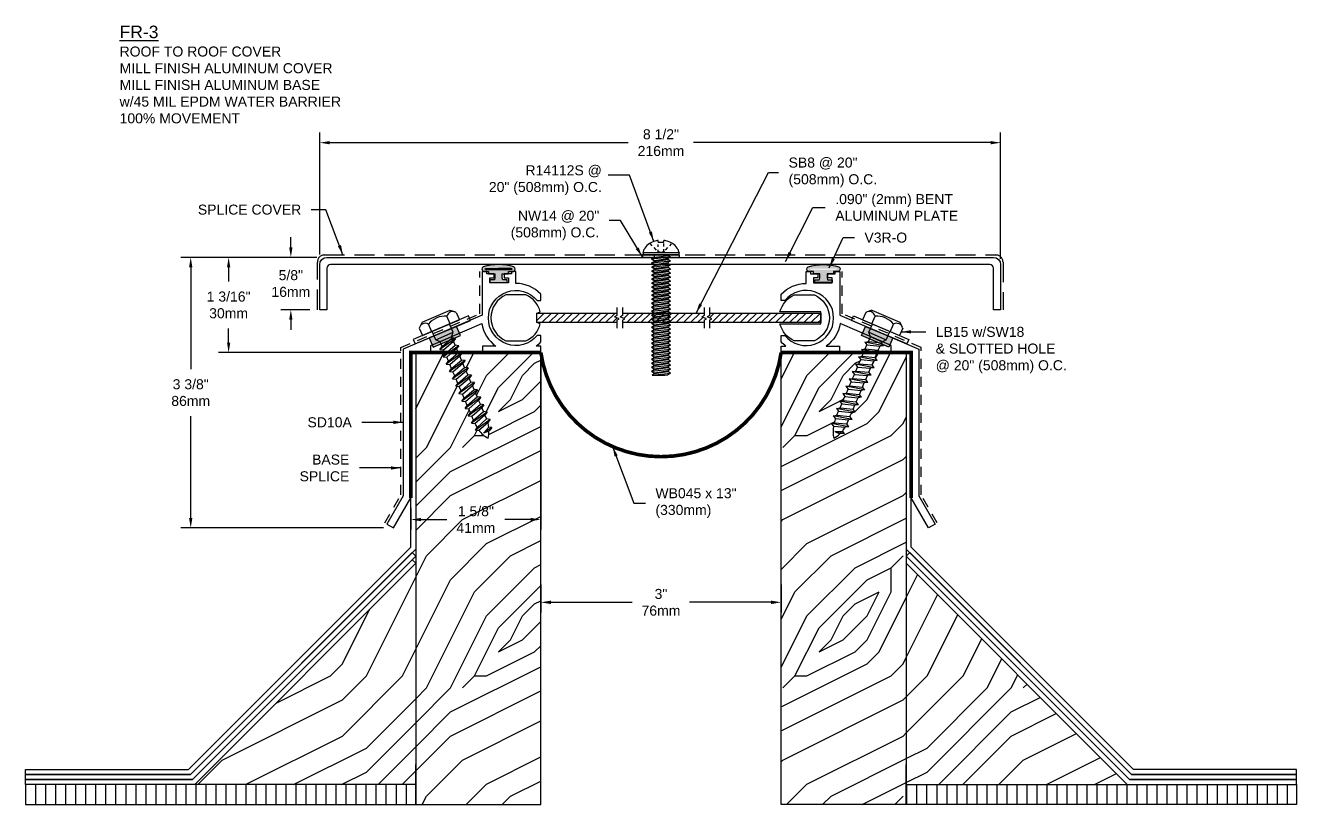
# Model space of a CAD drawing. Header units: inches. Extents: x 0.5 to 35.9, y 1.5 to 11.3.
# Drawn here: x 0.49 to 16.36, y 1.55 to 11.27 of the extents above; entities that cross this region are included whole.
import ezdxf

# ---------------------------------------------------------------- set-up
doc = ezdxf.new("R2010")
doc.units = ezdxf.units.IN
doc.header["$MEASUREMENT"] = 0
doc.linetypes.add('DASHED2', pattern=[0.375, 0.25, -0.125])
for name, color, linetype in [('ANCHORS', 4, 'Continuous'), ('CONDITIONS', 1, 'Continuous'), ('DIMENSIONS', 3, 'Continuous'), ('FILLERS', 2, 'Continuous'), ('METALS', 7, 'Continuous'), ('TEXT', 2, 'Continuous')]:
    doc.layers.add(name, color=color, linetype=linetype)
doc.styles.add('ARIAL', font='arial.ttf')
doc.dimstyles.new('Arial', dxfattribs={"dimtxt": 0.125, "dimasz": 0.125, "dimexe": 0.125, "dimexo": 0.125, "dimgap": 0.125, "dimtad": 0, "dimtih": 1, "dimtoh": 1, "dimdec": 4, "dimzin": 3, "dimdsep": 46, "dimlunit": 4, "dimtxsty": 'ARIAL', "dimcen": 0.125, "dimadec": 0, "dimazin": 0, "dimtfac": 1, "dimtdec": 4, "dimtofl": 0, "dimtmove": 0, "dimatfit": 3, "dimfxl": 0, "dimfrac": 2, "dimtolj": 1, "dimtzin": 0, "dimarcsym": 0})
pattern_1 = [(0, (0.1, 0.15), (3, 3), [0.15, -2.85]), (90, (1.3, 1.2), (-3, 3), [0.3, -2.7]), (45, (0.7, 0.9), (3e-16, 3), [0.2121, -0.6363, 0.2121, -0.4242, 1.485, -1.27294]), (45, (-0.05, 0), (3e-16, 3), [0.21213, -0.42426, 0.21213, -3.39412]), (45, (1, 0.3), (3e-16, 3), [0.2121, -4.0305]), (45, (1.3, 0.15), (3e-16, 3), [0.2121, -4.0305]), (45, (0.85, 0.45), (3e-16, 3), [0.2121, -4.0305]), (45, (0.7, 0.6), (3e-16, 3), [0.42426, -3.8184]), (45, (1.45, 2.85), (3e-16, 3), [0.4243, -3.8184]), (45, (0.4, 0.75), (3e-16, 3), [0.8485, -3.3941]), (45, (0.25, 0.9), (3e-16, 3), [0.8485, -3.3941]), (45, (2.2, 1.8), (3e-16, 3), [0.8485, -3.3941]), (45, (0.1, 1.2), (3e-16, 3), [0.6364, -3.60624]), (45, (-0.5, 1.65), (3e-16, 3), [0.6364, -3.60624]), (45, (-0.2, 1.35), (3e-16, 3), [0.6364, -3.60624]), (45, (1.75, 2.25), (3e-16, 3), [1.06066, -3.182]), (45, (1.45, 2.4), (3e-16, 3), [1.06066, -3.182]), (45, (1.75, 1.65), (3e-16, 3), [1.4849, -2.7577]), (26.565, (0.4, 0.45), (3, 1e-09), [0.3354, -6.3728]), (26.565, (1, 1.35), (3, 1e-09), [0.3354, -6.3728]), (26.565, (0.85, 1.05), (3, 1e-09), [0.3354, -6.3728]), (26.565, (0.25, 0.15), (3, 1e-09), [0.6708, -6.0374]), (26.565, (0.85, 1.5), (3, 1e-09), [1.00623, -5.702]), (26.565, (0.55, 1.65), (3, 1e-09), [1.34164, -5.36656]), (26.565, (0.25, 1.8), (3, 1e-09), [1.34164, -5.36656]), (26.565, (-0.2, 2.7), (3, 1e-09), [1.34164, -5.36656]), (26.565, (-0.2, 2.4), (3, 1e-09), [1.67705, -5.03115]), (26.565, (-0.05, 2.1), (3, 1e-09), [1.67705, -5.03115]), (63.435, (1, 0.9), (2e-10, 3), [0.3354, -6.3728]), (63.435, (0.55, 0.6), (2e-10, 3), [0.3354, -6.3728]), (63.435, (0.1, 0.15), (2e-10, 3), [0.6708, -6.0374]), (63.435, (1, 0.6), (2e-10, 3), [0.6708, -6.0374]), (63.435, (-0.2, 0), (2e-10, 3), [1.00623, -5.702]), (63.435, (-0.5, 0), (2e-10, 3), [1.34164, -5.36656]), (63.435, (2.2, 0.15), (2e-10, 3), [1.34164, -5.36656]), (63.435, (1.15, 0.45), (2e-10, 3), [1.34164, -5.36656]), (63.435, (1.75, 0.15), (2e-10, 3), [1.67705, -5.03115]), (63.435, (1.45, 0.3), (2e-10, 3), [1.67705, -5.03115])]
pattern_2 = [(0, (1.1, 0.15), (3, 3), [0.15, -2.85]), (90, (2.3, 1.2), (-3, 3), [0.3, -2.7]), (45, (1.7, 0.9), (3e-16, 3), [0.2121, -0.6363, 0.2121, -0.4242, 1.485, -1.27294]), (45, (0.95, 0), (3e-16, 3), [0.21213, -0.42426, 0.21213, -3.39412]), (45, (2, 0.3), (3e-16, 3), [0.21213, -4.0305]), (45, (2.3, 0.15), (3e-16, 3), [0.21213, -4.0305]), (45, (1.85, 0.45), (3e-16, 3), [0.21213, -4.0305]), (45, (1.7, 0.6), (3e-16, 3), [0.42426, -3.8184]), (45, (2.45, 2.85), (3e-16, 3), [0.42426, -3.8184]), (45, (1.4, 0.75), (3e-16, 3), [0.8485, -3.3941]), (45, (1.25, 0.9), (3e-16, 3), [0.8485, -3.3941]), (45, (3.2, 1.8), (3e-16, 3), [0.8485, -3.3941]), (45, (1.1, 1.2), (3e-16, 3), [0.6364, -3.60624]), (45, (0.5, 1.65), (3e-16, 3), [0.6364, -3.60624]), (45, (0.8, 1.35), (3e-16, 3), [0.6364, -3.60624]), (45, (2.75, 2.25), (3e-16, 3), [1.06066, -3.182]), (45, (2.45, 2.4), (3e-16, 3), [1.06066, -3.182]), (45, (2.75, 1.65), (3e-16, 3), [1.4849, -2.7577]), (26.565, (1.4, 0.45), (3, 1e-09), [0.3354, -6.3728]), (26.565, (2, 1.35), (3, 1e-09), [0.3354, -6.3728]), (26.565, (1.85, 1.05), (3, 1e-09), [0.3354, -6.3728]), (26.565, (1.25, 0.15), (3, 1e-09), [0.6708, -6.0374]), (26.565, (1.85, 1.5), (3, 1e-09), [1.00623, -5.70197]), (26.565, (1.55, 1.65), (3, 1e-09), [1.34164, -5.36656]), (26.565, (1.25, 1.8), (3, 1e-09), [1.34164, -5.36656]), (26.565, (0.8, 2.7), (3, 1e-09), [1.34164, -5.36656]), (26.565, (0.8, 2.4), (3, 1e-09), [1.67705, -5.03115]), (26.565, (0.95, 2.1), (3, 1e-09), [1.67705, -5.03115]), (63.435, (2, 0.9), (2e-10, 3), [0.3354, -6.3728]), (63.435, (1.55, 0.6), (2e-10, 3), [0.3354, -6.3728]), (63.435, (1.1, 0.15), (2e-10, 3), [0.6708, -6.0374]), (63.435, (2, 0.6), (2e-10, 3), [0.6708, -6.0374]), (63.435, (0.8, 0), (2e-10, 3), [1.00623, -5.70197]), (63.435, (0.5, 0), (2e-10, 3), [1.34164, -5.36656]), (63.435, (3.2, 0.15), (2e-10, 3), [1.34164, -5.36656]), (63.435, (2.15, 0.45), (2e-10, 3), [1.34164, -5.36656]), (63.435, (2.75, 0.15), (2e-10, 3), [1.67705, -5.03115]), (63.435, (2.45, 0.3), (2e-10, 3), [1.67705, -5.03115])]

# ---------------------------------------------------------------- blocks, each defined once
blk = doc.blocks.new('*D0')
at = {"layer": 'Defpoints', "color": 0}
for p in [(4.259, 8.374), (3.031, 7.186), (5.306, 7.186)]:
    blk.add_point(p, dxfattribs=at)
at = {"layer": 'DIMENSIONS', "color": 0, "lineweight": -2}
for p, q in [((4.134, 8.374), (2.906, 8.374)), ((3.031, 8.249), (3.031, 8.074)), ((3.031, 7.311), (3.031, 7.486)), ((5.181, 7.186), (2.906, 7.186))]:
    blk.add_line(p, q, dxfattribs=at)
at = {"layer": 'DIMENSIONS', "color": 0}
for points in [[(3.011, 8.249), (3.052, 8.249), (3.031, 8.374)], [(3.011, 7.311), (3.052, 7.311), (3.031, 7.186)]]:
    blk.add_solid(points, dxfattribs=at)
at = {"layer": 'DIMENSIONS', "color": 0, "insert": (3.031, 7.78), "char_height": 0.125, "attachment_point": 5, "style": 'ARIAL'}
blk.add_mtext('\\A1;1 3/16"\\P30mm', dxfattribs=at)
blk = doc.blocks.new('*D1')
at = {"layer": 'Defpoints', "color": 0}
for p in [(6.929, 7.186), (5.306, 5.374), (6.929, 5.103)]:
    blk.add_point(p, dxfattribs=at)
at = {"layer": 'DIMENSIONS', "color": 0, "lineweight": -2}
for p, q in [((6.929, 7.061), (6.929, 4.978)), ((5.306, 5.249), (5.306, 4.978)), ((5.431, 5.103), (5.757, 5.103)), ((6.804, 5.103), (6.478, 5.103))]:
    blk.add_line(p, q, dxfattribs=at)
at = {"layer": 'DIMENSIONS', "color": 0}
for points in [[(5.431, 5.123), (5.431, 5.082), (5.306, 5.103)], [(6.804, 5.123), (6.804, 5.082), (6.929, 5.103)]]:
    blk.add_solid(points, dxfattribs=at)
at = {"layer": 'DIMENSIONS', "color": 0, "insert": (6.118, 5.103), "char_height": 0.125, "attachment_point": 5, "style": 'ARIAL'}
blk.add_mtext('\\A1;1 5/8"\\P41mm', dxfattribs=at)
blk = doc.blocks.new('*D2')
at = {"layer": 'Defpoints', "color": 0}
for p in [(4.259, 8.374), (3.808, 7.721), (4.169, 7.721)]:
    blk.add_point(p, dxfattribs=at)
at = {"layer": 'DIMENSIONS', "color": 0, "lineweight": -2}
for p, q in [((3.808, 8.499), (3.808, 8.624)), ((4.134, 8.374), (3.683, 8.374)), ((4.044, 7.721), (3.683, 7.721)), ((3.808, 7.596), (3.808, 7.471))]:
    blk.add_line(p, q, dxfattribs=at)
at = {"layer": 'DIMENSIONS', "color": 0}
for points in [[(3.787, 8.499), (3.829, 8.499), (3.808, 8.374)], [(3.787, 7.596), (3.829, 7.596), (3.808, 7.721)]]:
    blk.add_solid(points, dxfattribs=at)
at = {"layer": 'DIMENSIONS', "color": 0, "insert": (3.808, 8.047), "char_height": 0.125, "attachment_point": 5, "style": 'ARIAL'}
blk.add_mtext('\\A1;5/8"\\P16mm', dxfattribs=at)
blk = doc.blocks.new('*D3')
at = {"layer": 'Defpoints', "color": 0}
for p in [(6.929, 4.418), (9.929, 4.418), (9.929, 4.07)]:
    blk.add_point(p, dxfattribs=at)
at = {"layer": 'DIMENSIONS', "color": 0, "lineweight": -2}
for p, q in [((6.929, 4.293), (6.929, 3.945)), ((9.929, 4.293), (9.929, 3.945)), ((7.054, 4.07), (8.071, 4.07)), ((9.804, 4.07), (8.787, 4.07))]:
    blk.add_line(p, q, dxfattribs=at)
at = {"layer": 'DIMENSIONS', "color": 0}
for points in [[(7.054, 4.091), (7.054, 4.049), (6.929, 4.07)], [(9.804, 4.091), (9.804, 4.049), (9.929, 4.07)]]:
    blk.add_solid(points, dxfattribs=at)
at = {"layer": 'DIMENSIONS', "color": 0, "insert": (8.429, 4.07), "char_height": 0.125, "attachment_point": 5, "style": 'ARIAL'}
blk.add_mtext('\\A1;3"\\P76mm', dxfattribs=at)
blk = doc.blocks.new('*D4')
at = {"layer": 'Defpoints', "color": 0}
for p in [(12.669, 9.805), (4.169, 8.284), (12.669, 8.23)]:
    blk.add_point(p, dxfattribs=at)
at = {"layer": 'DIMENSIONS', "color": 0, "lineweight": -2}
for p, q in [((4.169, 8.409), (4.169, 9.93)), ((12.669, 8.355), (12.669, 9.93)), ((4.294, 9.805), (8.021, 9.805)), ((12.544, 9.805), (8.837, 9.805))]:
    blk.add_line(p, q, dxfattribs=at)
at = {"layer": 'DIMENSIONS', "color": 0}
for points in [[(4.294, 9.825), (4.294, 9.784), (4.169, 9.805)], [(12.544, 9.825), (12.544, 9.784), (12.669, 9.805)]]:
    blk.add_solid(points, dxfattribs=at)
at = {"layer": 'DIMENSIONS', "color": 0, "insert": (8.429, 9.805), "char_height": 0.125, "attachment_point": 5, "style": 'ARIAL'}
blk.add_mtext('\\A1;8 1/2"\\P216mm', dxfattribs=at)
blk = doc.blocks.new('NW14')
blk.add_hatch(color=256).paths.add_polyline_path([(0.2325, -0.03), (0.2325, 0), (-0.2325, 0), (-0.2325, -0.03)])
blk.add_lwpolyline([(-0.2325, -0.03), (0.2325, -0.03), (0.2325, 0), (-0.2325, 0)], close=True)
blk = doc.blocks.new('LB15')
for p, q in [((-0.25, 0.102), (-0.25, 0)), ((-0.25, 0), (0.25, 0)), ((-0.19, 0.156), (-0.238, 0.116)), ((-0.19, 0.156), (0.19, 0.156)), ((-0.125, 0), (-0.125, 0.102)), ((-0.117, -0.112), (-0.117, 0)), ((0.117, -0.112), (0.117, 0)), ((0.125, 0), (0.125, 0.102)), ((0.19, 0.156), (0.238, 0.116)), ((0.25, 0.102), (0.25, 0)), ((-0.078, -0.158), (-0.117, -0.112)), ((-0.117, -0.112), (0.117, -0.112)), ((-0.078, -0.221), (-0.078, -0.158)), ((0.078, -0.158), (-0.078, -0.158)), ((0.078, -0.158), (0.117, -0.112)), ((0.078, -0.171), (0.078, -0.158)), ((0.117, -0.194), (-0.117, -0.244)), ((-0.117, -0.244), (-0.078, -0.221)), ((-0.117, -0.244), (-0.078, -0.266)), ((0.117, -0.294), (-0.117, -0.344)), ((-0.078, -0.221), (0.078, -0.171)), ((-0.078, -0.266), (0.078, -0.216)), ((-0.078, -0.321), (-0.078, -0.266)), ((-0.078, -0.321), (0.078, -0.271)), ((-0.078, -0.366), (0.078, -0.316)), ((0.117, -0.194), (0.078, -0.171)), ((0.117, -0.194), (0.078, -0.216)), ((0.078, -0.271), (0.078, -0.216)), ((0.117, -0.294), (0.078, -0.271)), ((0.117, -0.294), (0.078, -0.316)), ((0.078, -0.371), (0.078, -0.316)), ((-0.117, -0.344), (-0.078, -0.321)), ((-0.117, -0.344), (-0.078, -0.366)), ((0.117, -0.394), (-0.117, -0.444)), ((-0.117, -0.444), (-0.078, -0.421)), ((-0.117, -0.444), (-0.078, -0.466)), ((-0.078, -0.421), (-0.078, -0.366)), ((-0.078, -0.421), (0.078, -0.371)), ((-0.078, -0.466), (0.078, -0.416)), ((-0.078, -0.521), (-0.078, -0.466)), ((-0.078, -0.521), (0.078, -0.471)), ((0.117, -0.394), (0.078, -0.371)), ((0.117, -0.394), (0.078, -0.416)), ((0.078, -0.471), (0.078, -0.416)), ((0.117, -0.494), (0.078, -0.471)), ((0.117, -0.494), (-0.117, -0.544)), ((-0.117, -0.544), (-0.078, -0.521)), ((-0.117, -0.544), (-0.078, -0.566)), ((0.117, -0.594), (-0.117, -0.644)), ((-0.117, -0.644), (-0.078, -0.621)), ((-0.078, -0.566), (0.078, -0.516)), ((-0.078, -0.621), (-0.078, -0.566)), ((-0.078, -0.621), (0.078, -0.571)), ((-0.078, -0.666), (0.078, -0.616)), ((0.117, -0.494), (0.078, -0.516)), ((0.078, -0.571), (0.078, -0.516)), ((0.117, -0.594), (0.078, -0.571)), ((0.117, -0.594), (0.078, -0.616)), ((0.078, -0.671), (0.078, -0.616)), ((-0.117, -0.644), (-0.078, -0.666)), ((0.117, -0.694), (-0.117, -0.744)), ((-0.117, -0.744), (-0.078, -0.721)), ((-0.117, -0.744), (-0.078, -0.766)), ((-0.078, -0.721), (-0.078, -0.666)), ((-0.078, -0.721), (0.078, -0.671)), ((-0.078, -0.766), (0.078, -0.716)), ((-0.078, -0.821), (-0.078, -0.766)), ((-0.078, -0.821), (0.078, -0.771)), ((0.117, -0.694), (0.078, -0.671)), ((0.117, -0.694), (0.078, -0.716)), ((0.078, -0.771), (0.078, -0.716)), ((0.117, -0.794), (0.078, -0.771)), ((0.117, -0.794), (-0.117, -0.844)), ((-0.117, -0.844), (-0.078, -0.821)), ((-0.117, -0.844), (-0.078, -0.866)), ((0.117, -0.894), (-0.117, -0.944)), ((-0.117, -0.944), (-0.078, -0.921)), ((-0.117, -0.944), (-0.078, -0.966)), ((-0.078, -0.866), (0.078, -0.816)), ((-0.078, -0.921), (-0.078, -0.866)), ((-0.078, -0.921), (0.078, -0.871)), ((-0.078, -0.966), (0.078, -0.916)), ((0.117, -0.794), (0.078, -0.816)), ((0.078, -0.871), (0.078, -0.816)), ((0.117, -0.894), (0.078, -0.871)), ((0.117, -0.894), (0.078, -0.916)), ((0.078, -0.971), (0.078, -0.916)), ((0.117, -0.994), (-0.117, -1.044)), ((-0.117, -1.044), (-0.078, -1.021)), ((-0.117, -1.044), (-0.078, -1.066)), ((0.117, -1.094), (-0.117, -1.144)), ((-0.078, -1.021), (-0.078, -0.966)), ((-0.078, -1.021), (0.078, -0.971)), ((-0.078, -1.066), (0.078, -1.016)), ((-0.078, -1.121), (-0.078, -1.066)), ((-0.078, -1.121), (0.078, -1.071)), ((0.117, -0.994), (0.078, -0.971)), ((0.117, -0.994), (0.078, -1.016)), ((0.078, -1.071), (0.078, -1.016)), ((0.117, -1.094), (0.078, -1.071)), ((0.117, -1.094), (0.078, -1.116)), ((-0.117, -1.144), (-0.078, -1.121)), ((-0.117, -1.144), (-0.078, -1.166)), ((0.117, -1.194), (-0.117, -1.244)), ((-0.117, -1.244), (-0.078, -1.221)), ((-0.117, -1.244), (-0.078, -1.266)), ((-0.078, -1.166), (0.078, -1.116)), ((-0.078, -1.221), (-0.078, -1.166)), ((-0.078, -1.221), (0.078, -1.171)), ((-0.078, -1.266), (0.078, -1.216)), ((0.078, -1.171), (0.078, -1.116)), ((0.117, -1.194), (0.078, -1.171)), ((0.117, -1.194), (0.078, -1.216)), ((0.078, -1.266), (0.078, -1.216)), ((0.117, -1.294), (-0.105, -1.344)), ((-0.105, -1.344), (-0.074, -1.323)), ((-0.105, -1.344), (-0.066, -1.362)), ((-0.074, -1.323), (0.078, -1.271)), ((-0.066, -1.362), (0.075, -1.317)), ((-0.022, -1.418), (0.063, -1.374)), ((0.096, -1.393), (-0.022, -1.418)), ((-0.022, -1.418), (0.047, -1.42)), ((0.096, -1.393), (0.047, -1.42)), ((0.096, -1.393), (0.063, -1.374)), ((0.117, -1.294), (0.075, -1.317)), ((0.117, -1.294), (0.078, -1.271))]:
    blk.add_line(p, q)
for centre, radius, start, end in [((-0.188, 0.057), 0.077, 35.7751, 144.2249), ((0, -0.126), 0.26, 61.2813, 118.7187), ((0.187, 0.057), 0.077, 35.7751, 144.2249), ((0.311, -1.266), 0.389, 180, 188.3837), ((-0.311, -1.266), 0.389, 359.2771, 0), ((0.311, -1.266), 0.389, 194.3207, 216.9667), ((-0.311, -1.266), 0.389, 323.0333, 336.7752), ((-0.311, -1.266), 0.389, 343.9655, 352.4485)]:
    blk.add_arc(centre, radius, start, end)
blk = doc.blocks.new('*D11')
at = {"layer": 'Defpoints', "color": 0}
for p in [(4.259, 8.374), (2.558, 4.999), (5.089, 4.999)]:
    blk.add_point(p, dxfattribs=at)
at = {"layer": 'DIMENSIONS', "color": 0, "lineweight": -2}
for p, q in [((4.134, 8.374), (2.433, 8.374)), ((2.558, 8.249), (2.558, 6.98)), ((2.558, 5.124), (2.558, 6.392)), ((4.964, 4.999), (2.433, 4.999))]:
    blk.add_line(p, q, dxfattribs=at)
at = {"layer": 'DIMENSIONS', "color": 0}
for points in [[(2.537, 8.249), (2.579, 8.249), (2.558, 8.374)], [(2.537, 5.124), (2.579, 5.124), (2.558, 4.999)]]:
    blk.add_solid(points, dxfattribs=at)
at = {"layer": 'DIMENSIONS', "color": 0, "insert": (2.558, 6.686), "char_height": 0.125, "attachment_point": 5, "style": 'ARIAL'}
blk.add_mtext('\\A1;3 3/8"\\P86mm', dxfattribs=at)
blk = doc.blocks.new('SB8')
h = blk.add_hatch()
h.set_pattern_fill('ANSI31', color=256, scale=0.5, style=0)
h.paths.add_polyline_path([(10.933, 12.34), (10.933, 12.46), (9.547, 12.46), (9.547, 12.43), (9.518, 12.411), (9.576, 12.389), (9.547, 12.37), (9.547, 12.34)])
h.paths.add_polyline_path([(8.46, 12.46), (8.46, 12.43), (8.431, 12.411), (8.489, 12.389), (8.46, 12.37), (8.46, 12.34), (9.477, 12.34), (9.477, 12.37), (9.506, 12.389), (9.448, 12.411), (9.477, 12.43), (9.477, 12.46)])
h.paths.add_polyline_path([(8.361, 12.411), (8.39, 12.43), (8.39, 12.46), (7.391, 12.46), (7.391, 12.34), (8.39, 12.34), (8.39, 12.37), (8.419, 12.389)])
for p, q in [((8.39, 12.43), (8.361, 12.411)), ((8.419, 12.389), (8.361, 12.411)), ((8.39, 12.53), (8.39, 12.43)), ((8.39, 12.37), (8.419, 12.389)), ((8.46, 12.43), (8.431, 12.411)), ((8.489, 12.389), (8.431, 12.411)), ((8.46, 12.53), (8.46, 12.43)), ((8.46, 12.37), (8.489, 12.389)), ((9.477, 12.43), (9.448, 12.411)), ((9.506, 12.389), (9.448, 12.411)), ((9.477, 12.53), (9.477, 12.43)), ((9.477, 12.37), (9.506, 12.389)), ((9.547, 12.43), (9.518, 12.411)), ((9.576, 12.389), (9.518, 12.411)), ((9.547, 12.53), (9.547, 12.43)), ((9.547, 12.37), (9.576, 12.389)), ((8.39, 12.37), (8.39, 12.27)), ((8.46, 12.37), (8.46, 12.27)), ((9.477, 12.37), (9.477, 12.27)), ((9.547, 12.37), (9.547, 12.27))]:
    blk.add_line(p, q)
for points in [[(7.432, 12.474, 0.233897), (7.254, 12.686), (7.004, 12.686, 0.654654), (7.004, 12.113), (7.254, 12.113, 0.233897), (7.432, 12.325), (7.391, 12.34), (7.391, 12.46)], [(10.933, 12.474), (10.425, 12.474, -0.233897), (10.604, 12.686), (10.854, 12.686, -0.654654), (10.854, 12.113), (10.604, 12.113, -0.233897), (10.425, 12.325), (10.933, 12.325)]]:
    blk.add_lwpolyline(points, format="xyb", close=True)
for points in [[(7.391, 12.46), (8.39, 12.46)], [(8.46, 12.46), (9.477, 12.46)], [(9.547, 12.46), (10.933, 12.46), (10.933, 12.34), (9.547, 12.34)], [(8.39, 12.34), (7.391, 12.34)], [(9.477, 12.34), (8.46, 12.34)]]:
    blk.add_lwpolyline(points)
blk = doc.blocks.new('V3RforCM')
h = blk.add_hatch(color=256)
h.paths.add_polyline_path([(6.209, 8.255, 0.579646), (6.213, 8.198), (6.276, 8.198), (6.276, 8.167), (6.355, 8.167), (6.355, 8.12), (6.349, 8.094), (6.294, 8.094), (6.294, 8.059), (6.509, 8.059), (6.509, 8.094), (6.454, 8.094), (6.448, 8.12), (6.448, 8.167), (6.526, 8.167), (6.526, 8.198), (6.59, 8.198, 0.579646), (6.594, 8.255, 0.144656)])
edge = h.paths.add_edge_path(flags=16)
edge.add_spline(control_points=[(6.246, 8.22), (6.245, 8.22), (6.2, 8.241), (6.298, 8.232), (6.401, 8.233)], knot_values=[0.028497, 0.028497, 0.028497, 0.028497, 0.032831, 0.201023, 0.201023, 0.201023, 0.201023], degree=3, periodic=0)
edge.add_spline(control_points=[(6.401, 8.233), (6.505, 8.232), (6.603, 8.241), (6.558, 8.22), (6.557, 8.22)], knot_values=[0.028497, 0.028497, 0.028497, 0.028497, 0.196688, 0.201023, 0.201023, 0.201023, 0.201023], degree=3, periodic=0)
edge.add_line((6.557, 8.22), (6.246, 8.22))
blk.add_lwpolyline([(6.594, 8.255, 0.144656), (6.209, 8.255, 0.579646), (6.213, 8.198), (6.276, 8.198), (6.276, 8.167), (6.355, 8.167), (6.355, 8.12), (6.349, 8.094), (6.294, 8.094), (6.294, 8.059), (6.509, 8.059), (6.509, 8.094), (6.454, 8.094), (6.448, 8.12), (6.448, 8.167), (6.526, 8.167), (6.526, 8.198), (6.59, 8.198, 0.579646)], format="xyb", close=True)
blk = doc.blocks.new('R14112')
for p, q in [((-0.034, 0.161), (-0.034, 0.182)), ((-0.034, 0.161), (0.034, 0.161)), ((0.034, 0.161), (0.034, 0.182)), ((-0.226, 0.031), (0.226, 0.031)), ((-0.226, 0.031), (-0.22, 0)), ((-0.22, 0), (0.22, 0)), ((-0.109, 0.116), (-0.133, 0.141)), ((-0.057, 0.062), (-0.086, 0.092)), ((-0.085, 0), (-0.085, -0.03)), ((-0.034, 0.038), (-0.042, 0.046)), ((-0.034, 0.103), (-0.034, 0.131)), ((-0.034, 0.038), (-0.034, 0.065)), ((-0.034, 0.038), (-0.01, 0.038)), ((0.01, 0.038), (0.034, 0.038)), ((0.034, 0.106), (0.034, 0.142)), ((0.034, 0.038), (0.034, 0.073)), ((0.034, 0.038), (0.042, 0.046)), ((0.057, 0.062), (0.086, 0.092)), ((0.085, 0), (0.085, -0.005)), ((0.109, 0.116), (0.133, 0.141)), ((0.226, 0.031), (0.22, 0)), ((-0.119, -0.05), (0.119, -0.025)), ((-0.119, -0.05), (-0.085, -0.03)), ((-0.119, -0.05), (-0.085, -0.07)), ((-0.119, -0.1), (0.119, -0.075)), ((-0.119, -0.1), (-0.085, -0.08)), ((-0.119, -0.1), (-0.085, -0.12)), ((-0.119, -0.15), (0.119, -0.125)), ((-0.119, -0.15), (-0.085, -0.13)), ((-0.119, -0.15), (-0.085, -0.17)), ((-0.085, -0.03), (0.085, -0.005)), ((-0.085, -0.07), (0.085, -0.045)), ((-0.085, -0.08), (0.085, -0.055)), ((-0.085, -0.07), (-0.085, -0.08)), ((-0.085, -0.12), (0.085, -0.095)), ((-0.085, -0.13), (0.085, -0.105)), ((-0.085, -0.12), (-0.085, -0.13)), ((-0.085, -0.17), (0.085, -0.145)), ((-0.085, -0.18), (0.085, -0.155)), ((0.119, -0.025), (0.085, -0.005)), ((0.119, -0.025), (0.085, -0.045)), ((0.085, -0.045), (0.085, -0.055)), ((0.119, -0.075), (0.085, -0.055)), ((0.119, -0.075), (0.085, -0.095)), ((0.085, -0.095), (0.085, -0.105)), ((0.119, -0.125), (0.085, -0.105)), ((0.119, -0.125), (0.085, -0.145)), ((0.085, -0.145), (0.085, -0.155)), ((0.119, -0.175), (0.085, -0.155)), ((-0.119, -0.2), (0.119, -0.175)), ((-0.119, -0.2), (-0.085, -0.18)), ((-0.119, -0.2), (-0.085, -0.22)), ((-0.119, -0.25), (0.119, -0.225)), ((-0.119, -0.25), (-0.085, -0.23)), ((-0.119, -0.25), (-0.085, -0.27)), ((-0.119, -0.3), (0.119, -0.275)), ((-0.119, -0.3), (-0.085, -0.28)), ((-0.119, -0.3), (-0.085, -0.32)), ((-0.085, -0.17), (-0.085, -0.18)), ((-0.085, -0.22), (0.085, -0.195)), ((-0.085, -0.23), (0.085, -0.205)), ((-0.085, -0.22), (-0.085, -0.23)), ((-0.085, -0.27), (0.085, -0.245)), ((-0.085, -0.28), (0.085, -0.255)), ((-0.085, -0.27), (-0.085, -0.28)), ((-0.085, -0.32), (0.085, -0.295)), ((-0.085, -0.33), (0.085, -0.305)), ((0.119, -0.175), (0.085, -0.195)), ((0.085, -0.195), (0.085, -0.205)), ((0.119, -0.225), (0.085, -0.205)), ((0.119, -0.225), (0.085, -0.245)), ((0.085, -0.245), (0.085, -0.255)), ((0.119, -0.275), (0.085, -0.255)), ((0.119, -0.275), (0.085, -0.295)), ((0.085, -0.295), (0.085, -0.305)), ((0.119, -0.325), (0.085, -0.305)), ((-0.119, -0.35), (0.119, -0.325)), ((-0.119, -0.35), (-0.085, -0.33)), ((-0.119, -0.35), (-0.085, -0.37)), ((-0.119, -0.4), (0.119, -0.375)), ((-0.119, -0.4), (-0.085, -0.38)), ((-0.119, -0.4), (-0.085, -0.42)), ((-0.119, -0.45), (0.119, -0.425)), ((-0.119, -0.45), (-0.085, -0.43)), ((-0.119, -0.45), (-0.085, -0.47)), ((-0.119, -0.5), (0.119, -0.475)), ((-0.085, -0.32), (-0.085, -0.33)), ((-0.085, -0.37), (0.085, -0.345)), ((-0.085, -0.38), (0.085, -0.355)), ((-0.085, -0.37), (-0.085, -0.38)), ((-0.085, -0.42), (0.085, -0.395)), ((-0.085, -0.43), (0.085, -0.405)), ((-0.085, -0.42), (-0.085, -0.43)), ((-0.085, -0.47), (0.085, -0.445)), ((-0.085, -0.48), (0.085, -0.455)), ((-0.085, -0.47), (-0.085, -0.48)), ((0.119, -0.325), (0.085, -0.345)), ((0.085, -0.345), (0.085, -0.355)), ((0.119, -0.375), (0.085, -0.355)), ((0.119, -0.375), (0.085, -0.395)), ((0.085, -0.395), (0.085, -0.405)), ((0.119, -0.425), (0.085, -0.405)), ((0.119, -0.425), (0.085, -0.445)), ((0.085, -0.445), (0.085, -0.455)), ((0.119, -0.475), (0.085, -0.455)), ((0.119, -0.475), (0.085, -0.495)), ((-0.119, -0.5), (-0.085, -0.48)), ((-0.119, -0.5), (-0.085, -0.52)), ((-0.119, -0.55), (0.119, -0.525)), ((-0.119, -0.55), (-0.085, -0.53)), ((-0.119, -0.55), (-0.085, -0.57)), ((-0.119, -0.6), (0.119, -0.575)), ((-0.119, -0.6), (-0.085, -0.58)), ((-0.119, -0.6), (-0.085, -0.62)), ((-0.119, -0.65), (0.119, -0.625)), ((-0.119, -0.65), (-0.085, -0.63)), ((-0.085, -0.52), (0.085, -0.495)), ((-0.085, -0.53), (0.085, -0.505)), ((-0.085, -0.52), (-0.085, -0.53)), ((-0.085, -0.57), (0.085, -0.545)), ((-0.085, -0.58), (0.085, -0.555)), ((-0.085, -0.57), (-0.085, -0.58)), ((-0.085, -0.62), (0.085, -0.595)), ((-0.085, -0.63), (0.085, -0.605)), ((-0.085, -0.62), (-0.085, -0.63)), ((0.085, -0.495), (0.085, -0.505)), ((0.119, -0.525), (0.085, -0.505)), ((0.119, -0.525), (0.085, -0.545)), ((0.085, -0.545), (0.085, -0.555)), ((0.119, -0.575), (0.085, -0.555)), ((0.119, -0.575), (0.085, -0.595)), ((0.085, -0.595), (0.085, -0.605)), ((0.119, -0.625), (0.085, -0.605)), ((0.119, -0.625), (0.085, -0.645)), ((-0.119, -0.65), (-0.085, -0.67)), ((-0.119, -0.7), (0.119, -0.675)), ((-0.119, -0.7), (-0.085, -0.68)), ((-0.119, -0.7), (-0.085, -0.72)), ((-0.119, -0.75), (0.119, -0.725)), ((-0.119, -0.75), (-0.085, -0.73)), ((-0.119, -0.75), (-0.085, -0.77)), ((-0.119, -0.8), (0.119, -0.775)), ((-0.119, -0.8), (-0.085, -0.78)), ((-0.085, -0.67), (0.085, -0.645)), ((-0.085, -0.68), (0.085, -0.655)), ((-0.085, -0.67), (-0.085, -0.68)), ((-0.085, -0.72), (0.085, -0.695)), ((-0.085, -0.73), (0.085, -0.705)), ((-0.085, -0.72), (-0.085, -0.73)), ((-0.085, -0.77), (0.085, -0.745)), ((-0.085, -0.78), (0.085, -0.755)), ((-0.085, -0.77), (-0.085, -0.78)), ((0.085, -0.645), (0.085, -0.655)), ((0.119, -0.675), (0.085, -0.655)), ((0.119, -0.675), (0.085, -0.695)), ((0.085, -0.695), (0.085, -0.705)), ((0.119, -0.725), (0.085, -0.705)), ((0.119, -0.725), (0.085, -0.745)), ((0.085, -0.745), (0.085, -0.755)), ((0.119, -0.775), (0.085, -0.755)), ((0.119, -0.775), (0.085, -0.795)), ((-0.119, -0.8), (-0.085, -0.82)), ((-0.119, -0.85), (0.119, -0.825)), ((-0.119, -0.85), (-0.085, -0.83)), ((-0.119, -0.85), (-0.085, -0.87)), ((-0.119, -0.9), (0.119, -0.875)), ((-0.119, -0.9), (-0.085, -0.88)), ((-0.119, -0.9), (-0.085, -0.92)), ((-0.119, -0.95), (0.119, -0.925)), ((-0.119, -0.95), (-0.085, -0.93)), ((-0.119, -0.95), (-0.085, -0.97)), ((-0.085, -0.82), (0.085, -0.795)), ((-0.085, -0.83), (0.085, -0.805)), ((-0.085, -0.82), (-0.085, -0.83)), ((-0.085, -0.87), (0.085, -0.845)), ((-0.085, -0.88), (0.085, -0.855)), ((-0.085, -0.87), (-0.085, -0.88)), ((-0.085, -0.92), (0.085, -0.895)), ((-0.085, -0.93), (0.085, -0.905)), ((-0.085, -0.92), (-0.085, -0.93)), ((-0.085, -0.97), (0.085, -0.945)), ((0.085, -0.795), (0.085, -0.805)), ((0.119, -0.825), (0.085, -0.805)), ((0.119, -0.825), (0.085, -0.845)), ((0.085, -0.845), (0.085, -0.855)), ((0.119, -0.875), (0.085, -0.855)), ((0.119, -0.875), (0.085, -0.895)), ((0.085, -0.895), (0.085, -0.905)), ((0.119, -0.925), (0.085, -0.905)), ((0.119, -0.925), (0.085, -0.945)), ((0.085, -0.945), (0.085, -0.955)), ((-0.119, -1), (0.119, -0.975)), ((-0.119, -1), (-0.085, -0.98)), ((-0.119, -1), (-0.085, -1.02)), ((-0.119, -1.05), (0.119, -1.025)), ((-0.119, -1.05), (-0.085, -1.03)), ((-0.119, -1.05), (-0.085, -1.07)), ((-0.119, -1.1), (0.119, -1.075)), ((-0.119, -1.1), (-0.085, -1.08)), ((-0.119, -1.1), (-0.085, -1.12)), ((-0.085, -0.98), (0.085, -0.955)), ((-0.085, -0.97), (-0.085, -0.98)), ((-0.085, -1.02), (0.085, -0.995)), ((-0.085, -1.03), (0.085, -1.005)), ((-0.085, -1.02), (-0.085, -1.03)), ((-0.085, -1.07), (0.085, -1.045)), ((-0.085, -1.08), (0.085, -1.055)), ((-0.085, -1.07), (-0.085, -1.08)), ((-0.085, -1.12), (0.085, -1.095)), ((-0.085, -1.13), (0.085, -1.105)), ((0.119, -0.975), (0.085, -0.955)), ((0.119, -0.975), (0.085, -0.995)), ((0.085, -0.995), (0.085, -1.005)), ((0.119, -1.025), (0.085, -1.005)), ((0.119, -1.025), (0.085, -1.045)), ((0.085, -1.045), (0.085, -1.055)), ((0.119, -1.075), (0.085, -1.055)), ((0.119, -1.075), (0.085, -1.095)), ((0.085, -1.095), (0.085, -1.105)), ((0.119, -1.125), (0.085, -1.105)), ((-0.119, -1.15), (0.119, -1.125)), ((-0.119, -1.15), (-0.085, -1.13)), ((-0.119, -1.15), (-0.085, -1.17)), ((-0.119, -1.2), (0.119, -1.175)), ((-0.119, -1.2), (-0.085, -1.18)), ((-0.119, -1.2), (-0.085, -1.22)), ((-0.119, -1.25), (0.119, -1.225)), ((-0.119, -1.25), (-0.085, -1.23)), ((-0.119, -1.25), (-0.085, -1.27)), ((-0.085, -1.12), (-0.085, -1.13)), ((-0.085, -1.17), (0.085, -1.145)), ((-0.085, -1.18), (0.085, -1.155)), ((-0.085, -1.17), (-0.085, -1.18)), ((-0.085, -1.22), (0.085, -1.195)), ((-0.085, -1.23), (0.085, -1.205)), ((-0.085, -1.22), (-0.085, -1.23)), ((-0.085, -1.27), (0.085, -1.245)), ((-0.085, -1.28), (0.085, -1.255)), ((0.119, -1.125), (0.085, -1.145)), ((0.085, -1.145), (0.085, -1.155)), ((0.119, -1.175), (0.085, -1.155)), ((0.119, -1.175), (0.085, -1.195)), ((0.085, -1.195), (0.085, -1.205)), ((0.119, -1.225), (0.085, -1.205)), ((0.119, -1.225), (0.085, -1.245)), ((0.085, -1.245), (0.085, -1.255)), ((0.119, -1.275), (0.085, -1.255)), ((-0.119, -1.3), (0.119, -1.275)), ((-0.119, -1.3), (-0.085, -1.28)), ((-0.119, -1.3), (-0.085, -1.32)), ((-0.119, -1.35), (0.119, -1.325)), ((-0.119, -1.35), (-0.085, -1.33)), ((-0.119, -1.35), (-0.085, -1.37)), ((-0.119, -1.4), (0.119, -1.375)), ((-0.119, -1.4), (-0.085, -1.38)), ((-0.119, -1.4), (-0.085, -1.42)), ((-0.119, -1.45), (0.119, -1.425)), ((-0.085, -1.27), (-0.085, -1.28)), ((-0.085, -1.32), (0.085, -1.295)), ((-0.085, -1.33), (0.085, -1.305)), ((-0.085, -1.32), (-0.085, -1.33)), ((-0.085, -1.37), (0.085, -1.345)), ((-0.085, -1.38), (0.085, -1.355)), ((-0.085, -1.37), (-0.085, -1.38)), ((-0.085, -1.42), (0.085, -1.395)), ((-0.085, -1.43), (0.085, -1.405)), ((-0.085, -1.42), (-0.085, -1.43)), ((0.119, -1.275), (0.085, -1.295)), ((0.085, -1.295), (0.085, -1.305)), ((0.119, -1.325), (0.085, -1.305)), ((0.119, -1.325), (0.085, -1.345)), ((0.085, -1.345), (0.085, -1.355)), ((0.119, -1.375), (0.085, -1.355)), ((0.119, -1.375), (0.085, -1.395)), ((0.085, -1.395), (0.085, -1.405)), ((0.119, -1.425), (0.085, -1.405)), ((0.119, -1.425), (0.085, -1.445)), ((-0.119, -1.45), (-0.085, -1.43)), ((-0.119, -1.45), (-0.085, -1.47)), ((-0.11, -1.5), (0.119, -1.475)), ((-0.11, -1.5), (-0.085, -1.48)), ((-0.11, -1.5), (0.048, -1.5)), ((-0.085, -1.47), (0.085, -1.445)), ((-0.085, -1.48), (0.085, -1.455)), ((-0.085, -1.47), (-0.085, -1.48)), ((0.048, -1.5), (0.085, -1.495)), ((0.085, -1.445), (0.085, -1.455)), ((0.119, -1.475), (0.085, -1.455)), ((0.119, -1.475), (0.085, -1.495))]:
    blk.add_line(p, q)
for centre, radius, start, end in [((-0.016, -0.051), 0.232, 108.4084, 128.7816), ((0, -0.1), 0.284, 96.8718, 108.4084), ((0, -0.1), 0.284, 71.5916, 83.1282), ((0.016, -0.051), 0.232, 51.2184, 71.5916), ((-0.08, 0), 0.149, 152.7282, 167.9922), ((-0.041, -0.02), 0.192, 128.7816, 152.7282), ((0.041, -0.02), 0.192, 27.2718, 51.2184), ((0.08, 0), 0.149, 12.0078, 27.2718)]:
    blk.add_arc(centre, radius, start, end)
blk = doc.blocks.new('SD10A')
blk.add_lwpolyline([(1.046, 13.97), (1.046, 14.001), (0.991, 14.001), (0.991, 13.454), (0.005, 13.033), (0.005, 11.202), (-0.199, 10.848), (-0.117, 10.801), (0.099, 11.176), (0.099, 12.989), (0.349, 12.989), (0.349, 13.078), (0.986, 13.35, 0.199618), (1.161, 13.069), (0.992, 13.069), (0.992, 12.989), (1.722, 12.989), (1.722, 13.069), (1.662, 13.069, 0.046772), (1.722, 13.122), (1.722, 13.202), (1.677, 13.202, -2.798648), (1.677, 13.638), (1.722, 13.638), (1.722, 13.718, 0.204293), (1.411, 13.851), (1.411, 14.001), (1.356, 14.001), (1.356, 13.97), (1.264, 13.97), (1.264, 13.923), (1.319, 13.923), (1.319, 13.861), (1.084, 13.861), (1.084, 13.923), (1.139, 13.923), (1.139, 13.97)], format="xyb", close=True)

msp = doc.modelspace()

# ---------------------------------------------------------------- hatches: boundary and pattern name
at = {"layer": 'CONDITIONS'}
h = msp.add_hatch(dxfattribs=at)
h.set_pattern_fill('WOODFACE', color=256, scale=3, style=0)
h.set_pattern_definition(pattern_1)
h.paths.add_polyline_path([(6.92928, 7.16689, -0.00482274), (6.92928, 7.18619), (5.9489, 7.18619), (5.91703, 7.1437), (5.93858, 7.09322), (5.98336, 7.08782), (5.9563, 7.05174), (5.97785, 7.00125), (6.02263, 6.99585), (5.99556, 6.95977), (6.01712, 6.90928), (6.0619, 6.90388), (6.03483, 6.8678), (6.05639, 6.81732), (6.10117, 6.81191), (6.0741, 6.77583), (6.09566, 6.72535), (6.14044, 6.71995), (6.11337, 6.68387), (6.13492, 6.63338), (6.1797, 6.62798), (6.15264, 6.5919), (6.17419, 6.54141), (6.21897, 6.53601), (6.1919, 6.49993), (6.21346, 6.44945), (6.25824, 6.44404), (6.23117, 6.40796), (6.25274, 6.35746), (6.29751, 6.35208), (6.26777, 6.31368, -0.03703098), (6.27906, 6.25731), (6.3171, 6.25272), (6.28203, 6.20866, -0.06003224), (6.27074, 6.11635, -0.09913477), (6.15596, 6.21695), (6.11297, 6.21892), (6.13318, 6.25014, -0.03659691), (6.10711, 6.30062), (6.06233, 6.30603), (6.08939, 6.34211), (6.06784, 6.39259), (6.02306, 6.39799), (6.05013, 6.43407), (6.02857, 6.48456), (5.98379, 6.48996), (6.01086, 6.52604), (5.9893, 6.57653), (5.94452, 6.58193), (5.97159, 6.61801), (5.95003, 6.66849), (5.90525, 6.6739), (5.93232, 6.70998), (5.91077, 6.76046), (5.86599, 6.76586), (5.89305, 6.80194), (5.8715, 6.85243), (5.82672, 6.85783), (5.85379, 6.89391), (5.83223, 6.9444), (5.78745, 6.9498), (5.81452, 6.98588), (5.79296, 7.03636), (5.74818, 7.04177), (5.77525, 7.07785), (5.75369, 7.12833), (5.70891, 7.13373), (5.73598, 7.16981), (5.72899, 7.18619), (5.36778, 7.18619), (5.36778, 4.73388), (5.36778, 1.54691), (6.92928, 1.54691)])
h.paths.add_polyline_path([(5.85018, 5.30186), (6.38437, 5.30186), (6.38437, 4.90339), (5.85018, 4.90339)], flags=24)
h = msp.add_hatch(dxfattribs=at)
h.set_pattern_fill('WOODFACE', color=256, scale=3, style=0)
h.set_pattern_definition(pattern_2)
h.paths.add_polyline_path([(11.49078, 7.18619), (11.30328, 7.18619), (11.16442, 7.18619), (11.16927, 7.17972), (11.12449, 7.17432), (11.10293, 7.12383), (11.13, 7.08775), (11.08522, 7.08235), (11.06366, 7.03186), (11.09073, 6.99578), (11.04595, 6.99038), (11.0244, 6.9399), (11.05147, 6.90382), (11.00668, 6.89841), (10.98513, 6.84793), (11.0122, 6.81185), (10.96742, 6.80645), (10.94586, 6.75596), (10.97293, 6.71988), (10.92815, 6.71448), (10.90659, 6.66399), (10.93366, 6.62791), (10.88888, 6.62251), (10.86732, 6.57203), (10.89439, 6.53595), (10.84961, 6.53054), (10.82806, 6.48006), (10.85513, 6.44398), (10.81034, 6.43858), (10.78879, 6.38809), (10.81586, 6.35201), (10.77108, 6.34661), (10.74951, 6.2961), (10.77659, 6.26004), (10.72829, 6.25497, -0.03703098), (10.69538, 6.20783), (10.71838, 6.17718), (10.6623, 6.17204, -0.06003224), (10.58782, 6.11635, -0.09913477), (10.5811, 6.26883), (10.55278, 6.30124), (10.58931, 6.30823, -0.03659691), (10.60774, 6.36198), (10.58067, 6.39806), (10.62546, 6.40346), (10.64701, 6.45395), (10.61994, 6.49003), (10.66472, 6.49543), (10.68628, 6.54592), (10.65921, 6.582), (10.70399, 6.5874), (10.72555, 6.63788), (10.69848, 6.67396), (10.74326, 6.67937), (10.76482, 6.72985), (10.73775, 6.76593), (10.78253, 6.77133), (10.80408, 6.82182), (10.77701, 6.8579), (10.8218, 6.8633), (10.84335, 6.91379), (10.81628, 6.94987), (10.86106, 6.95527), (10.88262, 7.00575), (10.85555, 7.04183), (10.90033, 7.04724), (10.92189, 7.09772), (10.89482, 7.1338), (10.9396, 7.1392), (10.95966, 7.18619), (9.92928, 7.18619, -0.00482274), (9.92928, 7.16689), (9.92928, 1.54691), (11.49078, 1.54691), (11.49078, 2.04691)])
h.paths.add_polyline_path([(8.81093, 5.52607), (9.97311, 5.52607), (9.97311, 5.09084), (8.81093, 5.09084)], flags=9)
h = msp.add_hatch(dxfattribs=at)
h.set_pattern_fill('WOODFACE', color=256, scale=3, style=0)
h.set_pattern_definition(pattern_1)
h.paths.add_polyline_path([(5.36778, 1.79691), (5.36778, 2.04691), (5.36778, 4.55711), (2.60758, 1.79691)])
h = msp.add_hatch(dxfattribs=at)
h.set_pattern_fill('WOODFACE', color=256, scale=3, style=0)
h.set_pattern_definition(pattern_2)
h.paths.add_polyline_path([(11.49078, 1.79691), (14.25097, 1.79691), (11.49078, 4.55711)])
h = msp.add_hatch(dxfattribs=at)
h.set_pattern_fill('ANSI31', color=256, angle=45, style=0)
h.set_pattern_definition([(90, (-0.5, 0), (-0.125, 3e-17), [])])
h.paths.add_polyline_path([(5.36778, 1.54691), (5.36778, 1.79691), (0.49437, 1.79691), (0.49437, 1.54691)])
h = msp.add_hatch(dxfattribs=at)
h.set_pattern_fill('ANSI31', color=256, angle=45, style=0)
h.set_pattern_definition([(90, (0.5, 0), (-0.125, 3e-17), [])])
h.paths.add_polyline_path([(16.36419, 1.54691), (16.36419, 1.79691), (14.25097, 1.79691), (11.49078, 1.79691), (11.49078, 1.54691)])
at = {"layer": 'METALS'}
for points in [[(5.5354, 7.36815), (5.58449, 7.25319), (5.92424, 7.39826), (5.87515, 7.51322)], [(10.9834, 7.51322), (10.93432, 7.39826), (11.27407, 7.25319), (11.32315, 7.36815)]]:
    msp.add_hatch(color=256, dxfattribs=at).paths.add_polyline_path(points)

# ---------------------------------------------------------------- linework, layer by layer
msp.add_lwpolyline([(6.22877, 8.26069), (6.22877, 8.26069)], close=True)
msp.add_lwpolyline([(6.55686, 8.21973), (6.2461, 8.21973)])
for points in [[(6.24623, 8.21973), (6.24502, 8.22026), (6.19984, 8.24122), (6.29768, 8.2318), (6.40148, 8.23318)], [(6.55673, 8.21973), (6.55794, 8.22026), (6.60313, 8.24122), (6.50529, 8.2318), (6.40148, 8.23318)]]:
    msp.add_open_spline(points, degree=3, knots=[0.028497002, 0.028497002, 0.028497002, 0.028497002, 0.032831271, 0.201022603, 0.201022603, 0.201022603, 0.201022603])
at = {"layer": 'CONDITIONS'}
for p, q in [((5.32358, 4.6013), (5.36778, 4.55711)), ((0.49437, 1.92191), (0.49437, 1.98441)), ((5.36778, 1.54691), (5.36778, 2.04691)), ((11.49078, 1.54691), (11.49078, 2.04691))]:
    msp.add_line(p, q, dxfattribs=at)
for points in [[(5.36778, 4.73388), (2.5558, 1.92191), (0.49437, 1.92191), (0.49437, 1.98441), (2.52991, 1.98441), (5.30603, 4.75977), (5.30603, 7.18619), (5.36778, 7.18619)], [(6.92928, 1.54691), (6.92928, 7.18619), (5.36778, 7.18619), (5.36778, 1.54691)], [(9.92928, 1.54691), (9.92928, 7.18619), (11.49078, 7.18619), (11.49078, 1.54691)], [(11.49078, 4.73388), (14.30275, 1.92191), (16.36419, 1.92191), (16.36419, 1.98441), (14.32864, 1.98441), (11.55253, 4.75977), (11.55253, 7.18619), (11.49078, 7.18619)], [(5.32358, 4.68969), (5.36778, 4.6455), (2.58169, 1.85941), (0.49437, 1.85941), (0.49437, 1.92191), (2.5558, 1.92191)], [(11.53497, 4.68969), (11.49078, 4.6455), (14.27686, 1.85941), (16.36419, 1.85941), (16.36419, 1.92191), (14.30275, 1.92191)]]:
    msp.add_lwpolyline(points, close=True, dxfattribs=at)
for points in [[(5.36778, 4.55711), (2.60758, 1.79691), (0.49437, 1.79691), (0.49437, 1.85941), (2.58169, 1.85941), (5.32358, 4.6013)], [(11.49078, 4.55711), (14.25097, 1.79691), (16.36419, 1.79691), (16.36419, 1.85941), (14.27686, 1.85941), (11.53497, 4.6013)], [(5.36778, 1.79691), (0.49437, 1.79691), (0.49437, 1.54691), (5.36778, 1.54691)], [(11.49078, 1.79691), (16.36419, 1.79691), (16.36419, 1.54691), (11.49078, 1.54691)]]:
    msp.add_lwpolyline(points, dxfattribs=at)
at = {"layer": 'FILLERS'}
msp.add_lwpolyline([(5.30603, 5.37369, 0.045, 0.045, 0), (5.30603, 7.18619, 0.045, 0.045, 0), (6.92928, 7.18619, 0.045, 0.045, 0.86602352), (9.92928, 7.18619, 0.045, 0.045, 0), (11.55253, 7.18619, 0.045, 0.045, 0), (11.55253, 5.37369, 0, 0, 0)], format="xyseb", dxfattribs=at)
at = {"layer": 'METALS', "linetype": 'DASHED2'}
msp.add_lwpolyline([(4.13898, 7.72119), (4.13898, 8.31369, -0.41421356), (4.22898, 8.40369), (12.60901, 8.40369, -0.41421356), (12.69901, 8.31369), (12.69901, 7.72119)], format="xyb", dxfattribs=at)
at = {"layer": 'METALS'}
msp.add_lwpolyline([(4.16898, 7.72119), (4.16898, 8.28369, -0.41421356), (4.25898, 8.37369), (12.57901, 8.37369, -0.41421356), (12.66901, 8.28369), (12.66901, 7.72119), (12.57901, 7.72119), (12.57901, 8.23869, 0.41421356), (12.53401, 8.28369), (4.30398, 8.28369, 0.41421356), (4.25898, 8.23869), (4.25898, 7.72119)], format="xyb", close=True, dxfattribs=at)
at = {"layer": 'METALS', "linetype": 'DASHED2', "ltscale": 0.5}
for points in [[(4.98138, 5.06119), (5.18228, 5.40914), (5.18228, 7.25), (6.16828, 7.671), (6.16828, 8.19819)], [(11.87717, 5.06119), (11.67628, 5.40914), (11.67628, 7.25), (10.69028, 7.671), (10.69028, 8.19819)]]:
    msp.add_lwpolyline(points, dxfattribs=at)
at = {"layer": 'METALS'}
for points in [[(5.3604, 7.29343), (6.05015, 7.58794), (6.02659, 7.64312), (5.33684, 7.34861)], [(11.49815, 7.29343), (10.8084, 7.58794), (10.83196, 7.64312), (11.52172, 7.34861)]]:
    msp.add_lwpolyline(points, close=True, dxfattribs=at)
for points in [[(5.87515, 7.51322), (5.5354, 7.36815), (5.58449, 7.25319), (5.92424, 7.39826), (5.87515, 7.51322)], [(10.9834, 7.51322), (11.32315, 7.36815), (11.27407, 7.25319), (10.93432, 7.39826), (10.9834, 7.51322)]]:
    msp.add_lwpolyline(points, dxfattribs=at)

# ---------------------------------------------------------------- block references
msp.add_blockref('SD10A', (5.20689, -5.80279))
at = {"xscale": -1}
msp.add_blockref('SD10A', (11.65166, -5.80279), dxfattribs=at)
at = {"layer": 'ANCHORS'}
for name, p in [('R14112', (8.42928, 8.40369)), ('NW14', (8.42928, 8.40369)), ('SB8', (-0.51028, -4.78051))]:
    msp.add_blockref(name, p, dxfattribs=at)
for p, rotation in [((5.68172, 7.49587), 23.12140090025632), ((11.17684, 7.49587), 336.8785990997436)]:
    msp.add_blockref('LB15', p, dxfattribs=dict(at, rotation=rotation))
at = {"layer": 'FILLERS'}
msp.add_blockref('V3RforCM', (0, 0), dxfattribs=at)
at = {"layer": 'FILLERS', "xscale": -1}
msp.add_blockref('V3RforCM', (16.85855, 0), dxfattribs=at)

# ---------------------------------------------------------------- texts
at = {"layer": 'TEXT', "insert": (1.67001, 11.26516), "char_height": 0.15625, "width": 3.3125, "attachment_point": 1, "style": 'ARIAL'}
msp.add_mtext('{\\LFR-3\\P\\H0.8x;\\lROOF TO ROOF COVER\\PMILL FINISH ALUMINUM COVER\\PMILL FINISH ALUMINUM BASE\\Pw/45 MIL EPDM WATER BARRIER\\P100% MOVEMENT}', dxfattribs=at)
at = {"layer": 'TEXT', "char_height": 0.125, "style": 'ARIAL'}
for s, insert, attachment_point in [('R14112S @\\P20" (508mm) O.C.', (7.69097, 9.33718), 6), ('SB8 @ 20"\\P(508mm) O.C.', (10.02206, 9.43392), 4), ('.090" (2mm) BENT\\PALUMINUM PLATE', (10.60501, 8.99612), 4), ('SPLICE COVER', (3.93775, 8.96891), 6), ('\\A1;NW14 @ 20"\\P(508mm) O.C.', (7.65875, 8.77111), 6), ('V3R-O', (10.96896, 8.61991), 4), ('LB15 w/SW18\\P& SLOTTED HOLE\\P@ 20" (508mm) O.C.', (11.85904, 7.5071), 1), ('SD10A', (4.56892, 6.31564), 6), ('BASE\\PSPLICE', (4.53864, 5.74607), 6), ('WB045 x 13"\\P(330mm)', (8.35953, 5.30846), 4)]:
    msp.add_mtext(s, dxfattribs=dict(at, insert=insert, attachment_point=attachment_point))

# ---------------------------------------------------------------- dimensions: what is measured, and where the dimension line sits
at = {"layer": 'DIMENSIONS'}
for base, p1, p2, text, picture, middle in [((12.66901, 9.8046), (4.16898, 8.28369), (12.66901, 8.23019), '<>\\P216mm', '*D4', (8.42928, 9.8046)), ((9.92928, 4.06981), (6.92928, 4.41823), (9.92928, 4.41823), '<>\\P76mm', '*D3', (8.42928, 4.06981))]:
    dim = msp.add_linear_dim(base=base, p1=p1, p2=p2, text=text, dimstyle='Arial', dxfattribs=at)
    dim.commit()
    dim.dimension.update_dxf_attribs({"geometry": picture, "text_midpoint": middle, "dimtype": 160})
for base, p2, text, picture, middle in [((3.80781, 7.72119), (4.16898, 7.72119), '<>\\P16mm', '*D2', (3.80781, 8.04744)), ((2.55824, 4.99919), (5.08877, 4.99919), '<>\\P86mm', '*D11', (2.55824, 6.68644)), ((3.03137, 7.18619), (5.30603, 7.18619), '<>\\P30mm', '*D0', (3.03137, 7.77994))]:
    dim = msp.add_linear_dim(base=base, p1=(4.25898, 8.37369), p2=p2, angle=90, text=text, dimstyle='Arial', dxfattribs=at)
    dim.commit()
    dim.dimension.update_dxf_attribs({"geometry": picture, "text_midpoint": middle, "dimtype": 160})
dim = msp.add_linear_dim(base=(6.9292762548, 5.102625279), p1=(5.3060262548, 5.3736850336), p2=(6.9292762548, 7.1861850336), text='<>\\P41mm', dimstyle='Arial', dxfattribs=at)
dim.commit()
dim.dimension.update_dxf_attribs({"geometry": '*D1', "text_midpoint": (6.1176512548, 5.102625279)})

# ---------------------------------------------------------------- leaders
at = {"layer": 'TEXT', "annotation_type": 0, "has_hookline": 1}
for points, hookline_direction, text_width in [([(8.33954, 8.57314), (8.03529, 9.39968), (7.77026, 9.39968)], 1, 1.39052), ([(8.19678, 8.37972), (7.92368, 8.83361), (7.78375, 8.83361)], 1, 1.08032), ([(11.42678, 7.4446), (11.73404, 7.4446)], 0, 1.61195)]:
    msp.add_leader(points, dimstyle='Arial', override={"dimgap": 0.125, "dimtad": 0}, dxfattribs=dict(at, hookline_direction=hookline_direction, text_width=text_width))
for points, hookline_direction, text_width in [([(8.86794, 7.67919), (9.77206, 9.43392), (9.89706, 9.43392)], 0, 1.08032), ([(4.45886, 8.40369), (4.24288, 8.96891), (4.06275, 8.96891)], 1, 1.28061), ([(9.98316, 8.32098), (10.3244, 8.99612), (10.48001, 8.99612)], 0, 1.5237), ([(10.52911, 8.24422), (10.70341, 8.61991), (10.84396, 8.61991)], 0, 0.52507), ([(5.21228, 6.31564), (4.69392, 6.31564)], 1, 0.5457), ([(7.82491, 6.01287), (8.0902, 5.30846), (8.23453, 5.30846)], 0, 1.0029), ([(5.18199, 5.74607), (4.66364, 5.74607)], 1, 0.60394)]:
    msp.add_leader(points, dimstyle='Arial', dxfattribs=dict(at, hookline_direction=hookline_direction, text_width=text_width))

doc.saveas('drawing.dxf')
